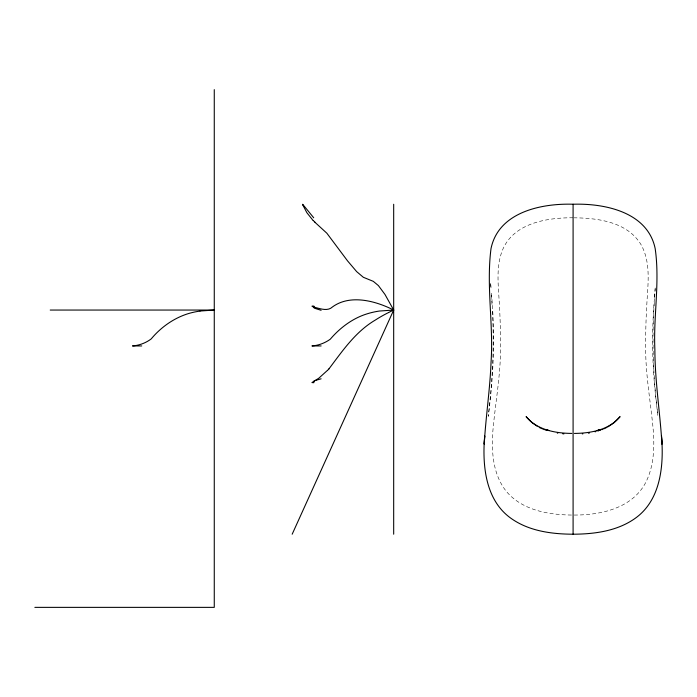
<?xml version="1.0" encoding="UTF-8"?>
<svg xmlns="http://www.w3.org/2000/svg" width="697" height="697" viewBox="0 0 697 697"><rect width="100%" height="100%" fill="white"/><g stroke="black" fill="none" stroke-linecap="round" stroke-linejoin="round"><path stroke-width="0.52" stroke-dasharray="3.48 2.61" d="M654.309 302.411C651.678 340.058 653.289 377.844 657.82 415.281L657.044 407.972M654.64 297.192L655.18 288.828M654.431 298.569C651.364 334.665 652.2 371.013 656.94 406.926M654.509 297.506L655.197 287.896M574.18 515.048C600.3 515.127 630.898 508.592 644.864 484.075C653.568 468.262 654.544 449.67 653.403 432.027C651.355 407.867 647.06 383.908 645.919 359.661A231.308 231.308 0 0 1 645.683 352.046C645.483 335.762 645.91 319.487 646.886 303.239C647.914 283.696 651.059 262.429 640.979 244.542C627.37 222.021 598.209 218.048 574.171 217.821M573.091 217.786C546.971 217.603 513.428 223.005 502.354 250.397C496.377 265.679 498.015 282.372 499.008 298.36C500.15 316.229 500.742 334.133 500.507 352.046A231.308 231.308 0 0 1 500.272 359.661C499.122 383.908 494.835 407.867 492.788 432.027C491.394 452.475 493.075 474.849 506.388 491.455C522.332 510.335 548.565 514.839 572.01 515.048M490.993 287.896L490.61 282.555L490.941 287.783M491.376 293.237C495.297 334.255 493.685 375.544 488.257 416.344C492.43 380.91 494.522 345.181 492.239 309.52M491.411 295.101L491.986 304.441"/><path stroke-width="1.05" d="M292.174 534.216L393.683 310.052L384.979 294.456L378.41 285.604L373.313 281.353L363.32 277.275L356.646 271.603L347.515 260.835L326.858 233.216L314.826 222.186M302.759 204.36L313.711 217.786M328.975 368.835C342.48 350.948 355.409 331.789 375.256 320.097A74.039 38.579 -24.4 0 1 388.647 312.5M327.424 370.412L318.782 378.218L311.899 382.583L313.894 382.697L313.685 381.398L314.486 380.719L321.125 378.811M608.045 426.782L614.118 422.67L620.095 416.632C609.091 429.936 590.777 433.281 574.38 433.421M606.407 427.644L606.982 427.357M605.301 428.193L605.885 427.906M388.621 312.465L393.683 310.052C375.779 300.938 350.234 293.986 332.521 306.907C327.416 311.803 319.757 308.423 313.833 307.133M603.567 428.977L604.151 428.725M601.764 429.718L602.374 429.474M599.873 430.406L600.509 430.18M597.895 431.042L598.566 430.833M595.133 431.809L595.839 431.626M589.427 433.011L588.381 433.177M200.004 311.036L214.267 310.052L50.228 310.052M582.3 433.891L582.875 433.839M393.683 310.052L379.421 311.036A51.805 28.899 0 0 0 367.755 313.641C352.97 318.024 340.18 327.616 330.265 339.212C324.959 343.055 318.468 345.477 311.916 345.939L321.125 345.939M573.091 204.238C541.281 203.228 498.538 212.115 491.019 248.559C486.14 286.319 493.624 324.436 491.036 362.396C489.974 389.754 485.783 416.867 484.232 444.172L484.694 435.904C482.193 464.716 485.156 499.697 510.64 518.071C528.596 531.036 551.484 534.12 573.091 534.207C594.698 534.12 617.594 531.036 635.551 518.071C661.026 499.697 663.988 464.716 661.488 435.904L661.958 444.172C660.111 412.607 654.936 381.25 654.875 349.563C653.316 315.872 660.033 282.05 655.171 248.559C647.652 212.115 604.9 203.228 573.091 204.238L573.091 534.216M141.709 345.939L132.482 345.939C139.191 345.442 145.891 342.985 151.223 338.89C160.902 327.276 173.806 318.102 188.321 313.615A51.805 28.899 0 0 1 200.022 311.071M34.85 607.366L214.267 607.366L214.267 89.634M571.81 433.421C555.413 433.281 537.099 429.936 526.096 416.632L531.114 421.859M563.89 433.891L562.74 433.787M557.286 433.09L557.809 433.177M321.125 310.296L314.486 308.231L313.685 307.499L313.894 306.079L311.934 306.149L312.779 306.767M547.685 430.206L549.027 430.589L546.37 429.796M545.681 430.18L546.317 430.406M543.817 429.474L544.427 429.718M542.031 428.725L542.623 428.977M540.889 428.193L539.208 427.357L539.783 427.644M537.117 426.189L532.064 422.67M313.153 220.574L306.889 212.733L302.916 205.197M393.683 204.256L393.683 534.216M314.913 222.108A33.003 24.831 30.8 0 1 313.258 220.513M302.751 204.935A17.739 1.281 59.3 0 1 302.725 204.317M329.15 368.696A12.232 0.976 -43 0 1 327.564 370.325M314.547 307.203A25.005 1.891 8.2 0 1 313.345 306.837M599.821 429.796L597.155 430.589L599.829 429.796"/></g></svg>
